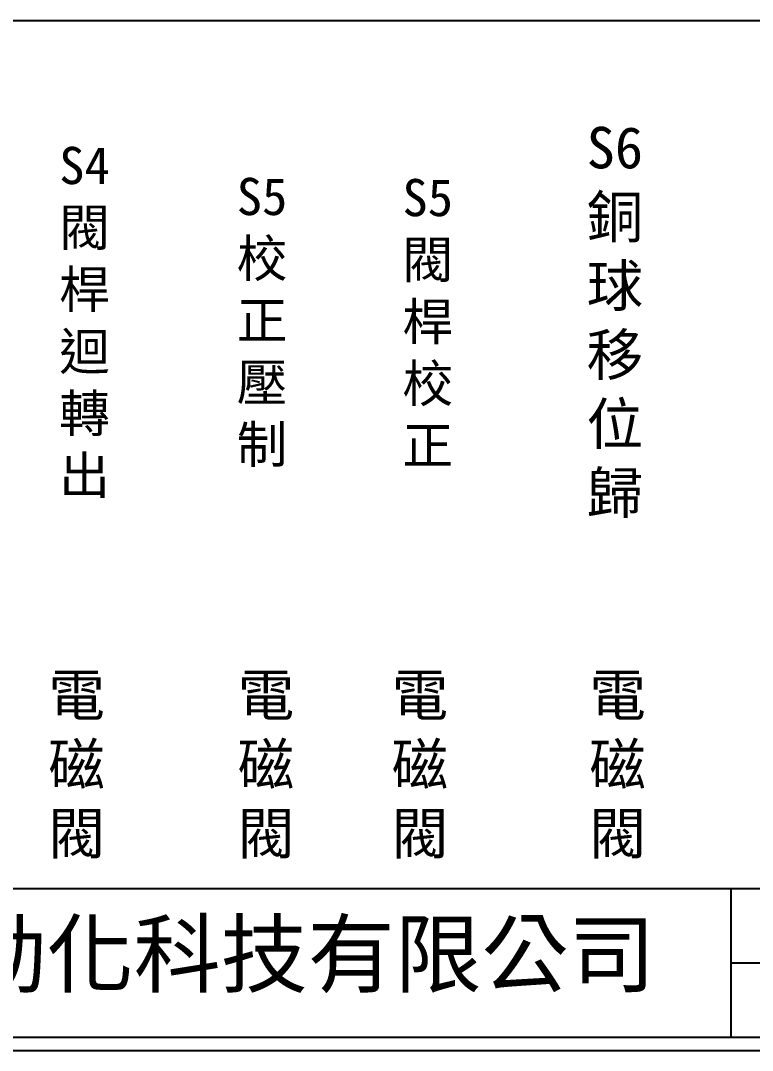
# Model space of a CAD drawing. Extents: x 926 to 1213, y 3 to 207.
# Drawn here: x 994.6 to 1063.5, y 3 to 100 of the extents above; entities that cross this region are included whole.
import ezdxf

# ---------------------------------------------------------------- set-up
doc = ezdxf.new("R2010")
doc.units = 0
doc.layers.add('圖框層', color=7, linetype='CONTINUOUS')
doc.layers.add('標尺寸層', color=3, linetype='CONTINUOUS')
doc.styles.add('CNS', font='romanc.shx', dxfattribs={"bigfont": 'chineset.shx'})
doc.styles.add('STSL', font='KAIU.TTF')

msp = doc.modelspace()

# ---------------------------------------------------------------- linework, layer by layer
at = {"layer": '圖框層', "color": 7}
for p, q in [((926.992, 18.25), (1211.493, 18.25)), ((1061.493, 4.25), (1061.493, 18.25)), ((1061.493, 11.25), (1211.493, 11.25)), ((926.992, 4.25), (1211.493, 4.25)), ((925.742, 3), (1212.742, 3))]:
    msp.add_line(p, q, dxfattribs=at)
at = {"layer": '標尺寸層', "color": 7}
msp.add_line((930.49, 99.958), (1208.361, 99.958), dxfattribs=at)

# ---------------------------------------------------------------- texts
at = {"layer": '圖框層', "color": 4, "style": 'STSL'}
msp.add_text('泓陞自動化科技有限公司', height=6, dxfattribs=at).set_placement((964.346, 9.076))
at = {"layer": '標尺寸層', "color": 7, "attachment_point": 5, "style": 'CNS'}
for s, insert, char_height, width in [('{\\fDFKai-SB|b0|i0|c136|p65;S6銅球移位歸}', (1050.548, 71.541), 3.9, 4.96081), ('{\\fDFKai-SB|b0|i0|c136|p65;S4閥桿迴轉出}', (1000.632, 71.545), 3.5, 4.96081), ('{\\fDFKai-SB|b0|i0|c136|p65;S5校正壓制}', (1017.342, 71.541), 3.5, 4.96081), ('{\\fDFKai-SB|b0|i0|c136|p65;S5閥桿校正}', (1032.938, 71.541), 3.5, 4.96081), ('{\\fDFKai-SB|b0|i0|c136|p65;電磁閥}', (999.889, 29.715), 3.9, 2.84806), ('{\\fDFKai-SB|b0|i0|c136|p65;電磁閥}', (1017.713, 29.715), 3.9, 2.84806), ('{\\fDFKai-SB|b0|i0|c136|p65;電磁閥}', (1032.198, 29.715), 3.9, 2.84806), ('{\\fDFKai-SB|b0|i0|c136|p65;電磁閥}', (1050.804, 29.715), 3.9, 2.84806)]:
    msp.add_mtext(s, dxfattribs=dict(at, insert=insert, char_height=char_height, width=width))

doc.saveas('drawing.dxf')
